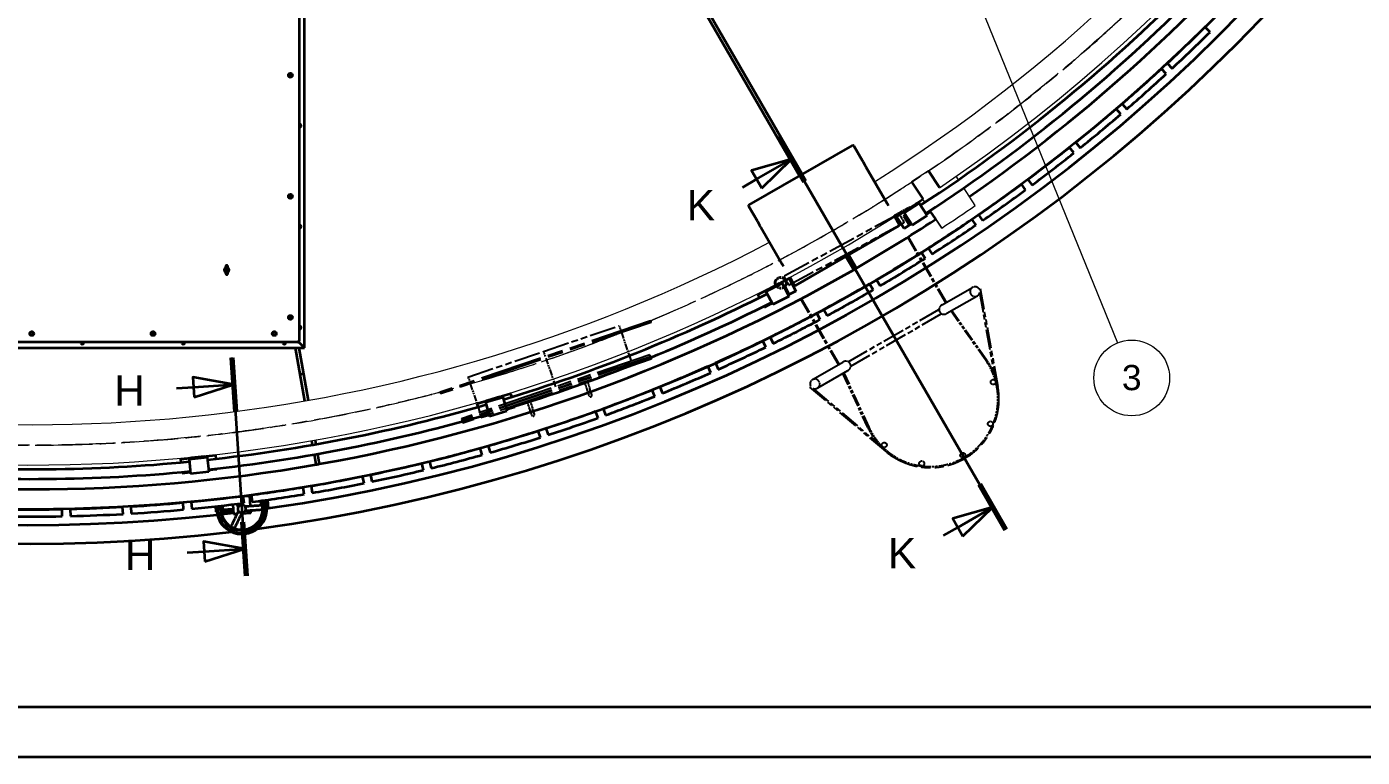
# Model space of a CAD drawing. Header units: millimetres. Extents: x 0 to 42050, y 0 to 29700.
# Drawn here: x 9742 to 16352, y 0 to 3620 of the extents above; entities that cross this region are included whole.
import ezdxf

# ---------------------------------------------------------------- set-up
doc = ezdxf.new("R2010")
doc.units = ezdxf.units.MM
doc.header["$LTSCALE"] = 50
doc.linetypes.add('CHAIN', pattern=[0.3543, 0.2362, -0.0295, 0.0591, -0.0295])
doc.linetypes.add('DOUBLE_DASH_CHAIN', pattern=[1.2403, 0.6614, -0.0827, 0.1654, -0.0827, 0.1654, -0.0827])
doc.layers.get('0').update_dxf_attribs({"lineweight": 18})
for name, color, linetype, lineweight in [('Border', 7, 'Continuous', 35), ('Reference', 7, 'DOUBLE_DASH_CHAIN', 25), ('Section Line', 7, 'CHAIN', 35), ('Symbol', 7, 'Continuous', 18), ('Visible', 7, 'Continuous', 35)]:
    doc.layers.add(name, color=color, linetype=linetype, lineweight=lineweight)
doc.layers.add('P_Cable Ducts (CD)', color=30, linetype='Continuous', lineweight=18, true_color=0xff7f00)
doc.layers.add('P_Condensate Centerline', color=40, linetype='CHAIN', lineweight=18, true_color=0xffbf00)
doc.styles.add('Note Text', font='arial.ttf')
doc.styles.add('Title', font='arial.ttf')

# ---------------------------------------------------------------- blocks, each defined once
blk = doc.blocks.new('Borders Bigadan Border')
at = {"layer": 'Border'}
for p, q in [((20, 5), (836, 5)), ((841, 0), (0, 0))]:
    blk.add_line(p, q, dxfattribs=at)
blk = doc.blocks.new('Balloon6')
at = {"layer": 'Symbol'}
for p, q in [((282.42, 91.29), (281.48, 93.61)), ((282.88, 91.48), (281.48, 93.61)), ((281.48, 93.61), (281.96, 91.1)), ((281.96, 91.1), (282.88, 91.48)), ((282.42, 91.29), (302.81, 41.06))]:
    blk.add_line(p, q, dxfattribs=at)
at = {"layer": 'Symbol', "flags": 128}
blk.add_lwpolyline([(282.88, 91.48), (281.48, 93.61), (281.96, 91.1), (282.88, 91.48)], dxfattribs=at)
at = {"layer": 'Symbol'}
blk.add_circle((304.22, 37.59), 3.75, dxfattribs=at)
blk.add_solid([(282.88, 91.48), (281.48, 93.61), (281.96, 91.1), (282.88, 91.48)], dxfattribs=at)
at = {"layer": 'Symbol', "insert": (304.22, 37.61), "char_height": 2.5, "attachment_point": 5, "style": 'Note Text'}
blk.add_mtext('3', dxfattribs=at)
blk = doc.blocks.new('2dTransSection8')
at = {"layer": 'Section Line', "linetype": 'CHAIN', "ltscale": 23.019497}
blk.add_line((215.15, 39.61), (216.56, 17.99), dxfattribs=at)
at = {"layer": 'Section Line', "linetype": 'Continuous', "lineweight": 70}
for p, q in [((215.15, 39.61), (215.5, 34.27)), ((216.21, 23.33), (216.56, 17.99))]:
    blk.add_line(p, q, dxfattribs=at)
at = {"layer": 'Section Line', "linetype": 'Continuous'}
for p, q in [((215.32, 36.94), (211.27, 37.67)), ((211.27, 37.67), (211.4, 35.68)), ((209.66, 36.57), (211.33, 36.68)), ((211.33, 36.68), (215.32, 36.94)), ((211.4, 35.68), (215.32, 36.94)), ((216.39, 20.66), (212.33, 21.4)), ((212.33, 21.4), (212.46, 19.4)), ((210.73, 20.29), (212.39, 20.4)), ((212.39, 20.4), (216.39, 20.66)), ((212.46, 19.4), (216.39, 20.66))]:
    blk.add_line(p, q, dxfattribs=at)
at = {"layer": 'Section Line', "linetype": 'Continuous', "flags": 128}
for points in [[(211.4, 35.68), (215.32, 36.94), (211.27, 37.67), (211.4, 35.68)], [(212.46, 19.4), (216.39, 20.66), (212.33, 21.4), (212.46, 19.4)]]:
    blk.add_lwpolyline(points, dxfattribs=at)
at = {"layer": 'Section Line'}
for points in [[(211.4, 35.68), (215.32, 36.94), (211.27, 37.67), (211.4, 35.68)], [(212.46, 19.4), (216.39, 20.66), (212.33, 21.4), (212.46, 19.4)]]:
    blk.add_solid(points, dxfattribs=at)
at = {"layer": 'Section Line', "char_height": 3, "attachment_point": 7, "style": 'Title'}
for insert in [(203.5, 34.84), (204.56, 18.56)]:
    blk.add_mtext('H', dxfattribs=dict(at, insert=insert))
blk = doc.blocks.new('2dTransSection10')
at = {"layer": 'Section Line', "linetype": 'CHAIN', "ltscale": 22.486557}
blk.add_line((291.76, 22.55), (269.26, 61.52), dxfattribs=at)
at = {"layer": 'Section Line', "linetype": 'Continuous', "lineweight": 70}
for p, q in [((271.85, 57.04), (269.26, 61.52)), ((291.76, 22.55), (289.18, 27.02))]:
    blk.add_line(p, q, dxfattribs=at)
at = {"layer": 'Section Line', "linetype": 'Continuous'}
for p, q in [((270.55, 59.28), (266.59, 58.15)), ((267.09, 57.28), (270.55, 59.28)), ((267.59, 56.41), (270.55, 59.28)), ((265.68, 56.47), (267.09, 57.28)), ((266.59, 58.15), (267.59, 56.41)), ((290.47, 24.78), (286.51, 23.65)), ((287.01, 22.78), (290.47, 24.78)), ((287.51, 21.92), (290.47, 24.78)), ((285.6, 21.97), (287.01, 22.78)), ((286.51, 23.65), (287.51, 21.92))]:
    blk.add_line(p, q, dxfattribs=at)
at = {"layer": 'Section Line', "linetype": 'Continuous', "flags": 128}
for points in [[(267.59, 56.41), (270.55, 59.28), (266.59, 58.15), (267.59, 56.41)], [(287.51, 21.92), (290.47, 24.78), (286.51, 23.65), (287.51, 21.92)]]:
    blk.add_lwpolyline(points, dxfattribs=at)
at = {"layer": 'Section Line'}
for points in [[(267.59, 56.41), (270.55, 59.28), (266.59, 58.15), (267.59, 56.41)], [(287.51, 21.92), (290.47, 24.78), (286.51, 23.65), (287.51, 21.92)]]:
    blk.add_solid(points, dxfattribs=at)
at = {"layer": 'Section Line', "char_height": 3, "attachment_point": 7, "style": 'Title'}
for insert in [(260.17, 53.22), (280.09, 18.72)]:
    blk.add_mtext('K', dxfattribs=dict(at, insert=insert))

msp = doc.modelspace()

# ---------------------------------------------------------------- linework, layer by layer
at = {"layer": 'P_Cable Ducts (CD)'}
for p, q in [((14204.75, 2906.08), (14121.28, 2851.83)), ((14187.75, 2749.56), (14121.28, 2851.83)), ((14353.52, 2861.45), (14342.16, 2878.94)), ((14436.47, 2733.82), (14379.86, 2820.94)), ((14270.67, 2621.98), (14214.07, 2709.06)), ((14241.03, 2665.93), (14270.67, 2621.98))]:
    msp.add_line(p, q, dxfattribs=at)
for radius, start, end in [(8030, 304.017858, 74.209996), (8030, 205.790004, 303.30742), (7830, 206.60031, 297.796899), (7830, 302.188455, 325.129076), (8203, 303.301509, 304.698491)]:
    msp.add_arc((9766.85, 9477.99), radius, start, end, dxfattribs=at)
at = {"layer": 'P_Condensate Centerline', "ltscale": 23.990969}
for start in [205.648158, 255.589818]:
    msp.add_arc((9766.85, 9477.99), 7930, start, 21.225769, dxfattribs=at)
at = {"layer": 'Reference', "ltscale": 0.478651}
msp.add_line((14036.47, 2685.81), (14102.72, 2721.84), dxfattribs=at)
at = {"layer": 'Reference', "ltscale": 0.317324}
msp.add_line((14061.18, 2693.56), (14105.11, 2717.45), dxfattribs=at)
at = {"layer": 'Reference', "ltscale": 0.099622}
for p, q in [((14102.72, 2721.84), (14111.5, 2726.62)), ((14113.89, 2722.23), (14105.11, 2717.45))]:
    msp.add_line(p, q, dxfattribs=at)
at = {"layer": 'Reference', "ltscale": 0.031642}
for p, q in [((14113.89, 2722.23), (14111.5, 2726.62)), ((14038.86, 2681.42), (14036.47, 2685.81)), ((12299.96, 2010.81), (12299.96, 2010.81))]:
    msp.add_line(p, q, dxfattribs=at)
at = {"layer": 'Reference', "ltscale": 4.101016}
for p, q in [((14059.43, 2692.6), (13491.93, 2383.96)), ((13515.81, 2340.04), (14083.31, 2648.68))]:
    msp.add_line(p, q, dxfattribs=at)
at = {"layer": 'Reference', "ltscale": 0.012597}
msp.add_line((14062.14, 2691.8), (14061.18, 2693.56), dxfattribs=at)
at = {"layer": 'Reference', "ltscale": 0.29193}
for p, q in [((14084.12, 2651.39), (14062.14, 2691.8)), ((13513.1, 2340.84), (13491.12, 2381.25))]:
    msp.add_line(p, q, dxfattribs=at)
at = {"layer": 'Reference', "ltscale": 0.025294}
for p, q in [((14102.12, 2577.08), (14105.59, 2579.08)), ((13572.11, 2271.08), (13575.58, 2273.08))]:
    msp.add_line(p, q, dxfattribs=at)
at = {"layer": 'Reference', "ltscale": 2.386927}
for p, q in [((14293.59, 2253.46), (14105.59, 2579.08)), ((14290.12, 2251.46), (14102.12, 2577.08)), ((13760.11, 1945.46), (13572.11, 2271.08)), ((13763.58, 1947.46), (13575.58, 2273.08))]:
    msp.add_line(p, q, dxfattribs=at)
at = {"layer": 'Reference', "ltscale": 7.885467}
for p, q in [((14272.63, 2241.36), (14419.71, 2326.27)), ((14296.63, 2199.79), (14443.71, 2284.7)), ((13633.99, 1872.64), (13781.07, 1957.56)), ((13657.99, 1831.07), (13805.07, 1915.99))]:
    msp.add_line(p, q, dxfattribs=at)
at = {"layer": 'Reference', "ltscale": 0.276905}
for p, q in [((14423, 2328.17), (14419.71, 2326.27)), ((14443.71, 2284.7), (14447, 2286.6)), ((14272.63, 2241.36), (14269.34, 2239.46)), ((14293.34, 2197.89), (14296.63, 2199.79)), ((13784.36, 1959.46), (13781.07, 1957.56)), ((13805.07, 1915.99), (13808.36, 1917.89)), ((13633.99, 1872.64), (13630.7, 1870.74)), ((13654.7, 1829.17), (13657.99, 1831.07))]:
    msp.add_line(p, q, dxfattribs=at)
at = {"layer": 'Reference', "ltscale": 0.033622}
for p, q in [((14455.78, 2319.39), (14460.38, 2322.04)), ((13617.32, 1835.3), (13621.92, 1837.96))]:
    msp.add_line(p, q, dxfattribs=at)
at = {"layer": 'Reference', "ltscale": 3.134645}
for p, q in [((14460.38, 2322.04), (14548.4, 1836.17)), ((13994.08, 1516.14), (13617.32, 1835.3))]:
    msp.add_line(p, q, dxfattribs=at)
at = {"layer": 'Reference', "ltscale": 3.020381}
for p, q in [((14543.48, 1835.28), (14458.67, 2303.44)), ((13634.28, 1827.48), (13997.32, 1519.95))]:
    msp.add_line(p, q, dxfattribs=at)
at = {"layer": 'Reference', "ltscale": 3.294914}
for p, q in [((13807.86, 1959.74), (14257.34, 2219.25)), ((13820.36, 1938.09), (14269.84, 2197.6))]:
    msp.add_line(p, q, dxfattribs=at)
at = {"layer": 'Reference', "ltscale": 1.88108}
for p, q in [((14487.28, 1969.16), (14316.05, 2211)), ((13785.65, 1904.78), (13909.47, 1635.57))]:
    msp.add_line(p, q, dxfattribs=at)
at = {"layer": 'Reference', "ltscale": 1.878136}
for p, q in [((14320.4, 2213.51), (14491.36, 1972.05)), ((13904.93, 1633.48), (13781.3, 1902.26))]:
    msp.add_line(p, q, dxfattribs=at)
at = {"layer": 'Reference', "ltscale": 9.287409}
for p, q in [((12829.41, 2161.9), (11787.72, 1808.53)), ((12831.98, 2154.33), (11790.29, 1800.96))]:
    msp.add_line(p, q, dxfattribs=at)
at = {"layer": 'Reference', "ltscale": 3.938467}
msp.add_line((12299.96, 2010.81), (12673.96, 2137.68), dxfattribs=at)
at = {"layer": 'Reference', "ltscale": 0.171309}
for p, q in [((12673.96, 2137.68), (12682.63, 2112.11)), ((12299.89, 2010.79), (12308.57, 1985.22)), ((12299.96, 2010.81), (12308.63, 1985.24)), ((12299.96, 2010.81), (12308.63, 1985.24)), ((11925.83, 1883.9), (11934.5, 1858.33))]:
    msp.add_line(p, q, dxfattribs=at)
at = {"layer": 'Reference', "ltscale": 0.050688}
for p, q in [((12829.41, 2161.9), (12831.98, 2154.33)), ((11787.72, 1808.53), (11790.29, 1800.96))]:
    msp.add_line(p, q, dxfattribs=at)
at = {"layer": 'Reference', "ltscale": 0.952172}
for p, q in [((12685.2, 2104.53), (12733.39, 1962.48)), ((12311.14, 1977.64), (12359.32, 1835.59)), ((12311.2, 1977.66), (12359.39, 1835.61)), ((12311.2, 1977.66), (12359.39, 1835.61)), ((11937.07, 1850.75), (11985.26, 1708.7))]:
    msp.add_line(p, q, dxfattribs=at)
at = {"layer": 'Reference', "ltscale": 8.316452}
for p, q in [((12825.72, 1993.8), (11892.93, 1677.38)), ((12828.93, 1984.33), (11896.14, 1667.91)), ((12829.89, 1981.49), (11897.1, 1665.07)), ((12833.11, 1972.02), (11900.31, 1655.6))]:
    msp.add_line(p, q, dxfattribs=at)
at = {"layer": 'Reference', "ltscale": 3.938905}
msp.add_line((11925.83, 1883.9), (12299.89, 2010.79), dxfattribs=at)
at = {"layer": 'Reference', "ltscale": 0.000332127}
msp.add_line((12299.96, 2010.81), (12299.89, 2010.79), dxfattribs=at)
at = {"layer": 'Reference', "ltscale": 0.063385}
for p, q in [((12825.72, 1993.8), (12828.93, 1984.33)), ((12829.89, 1981.49), (12833.11, 1972.02)), ((11892.93, 1677.38), (11896.14, 1667.91)), ((11897.1, 1665.07), (11900.31, 1655.6))]:
    msp.add_line(p, q, dxfattribs=at)
at = {"layer": 'Reference', "ltscale": 0.018945}
for p, q in [((12783.95, 1969.08), (12784.91, 1966.23)), ((11941.12, 1683.17), (11942.08, 1680.33))]:
    msp.add_line(p, q, dxfattribs=at)
at = {"layer": 'Reference', "ltscale": 0.253839}
for p, q in [((12501.66, 1859.59), (12514.51, 1821.71)), ((12515.86, 1864.41), (12528.71, 1826.53)), ((12217.56, 1763.22), (12230.41, 1725.34)), ((12231.76, 1768.03), (12244.61, 1730.15))]:
    msp.add_line(p, q, dxfattribs=at)
at = {"layer": 'Reference', "ltscale": 0.323995}
for p, q in [((12514.51, 1821.71), (12524.95, 1790.93)), ((12539.15, 1795.75), (12528.71, 1826.53)), ((12230.41, 1725.34), (12240.85, 1694.56)), ((12255.05, 1699.38), (12244.61, 1730.15))]:
    msp.add_line(p, q, dxfattribs=at)
at = {"layer": 'Reference', "ltscale": 1.176615}
msp.add_circle((13474.05, 2350.9), 29.5, dxfattribs=at)
at = {"layer": 'Reference', "ltscale": 0.977172}
msp.add_circle((13474.05, 2350.9), 24.5, dxfattribs=at)
at = {"layer": 'Reference', "ltscale": 0.498508}
for centre in [(14525.36, 1859.03), (14511.8, 1652.15), (13985.81, 1547.52), (14171.76, 1455.82), (14375.1, 1496.27)]:
    msp.add_circle(centre, 12.5, dxfattribs=at)
at = {"layer": 'Reference', "ltscale": 0.024152}
for centre, start, end in [((14060.38, 2690.85), 28.540089, 118.540089), ((14082.36, 2650.44), 298.540089, 28.540089), ((13492.88, 2382.21), 118.540089, 208.540089), ((13514.86, 2341.8), 208.540089, 298.540089)]:
    msp.add_arc(centre, 2, start, end, dxfattribs=at)
at = {"layer": 'Reference', "ltscale": 0.852287}
for centre, start, end in [((14435, 2307.39), 30, 350.53737), ((13642.7, 1849.96), 249.46263, 210)]:
    msp.add_arc(centre, 24, start, end, dxfattribs=at)
at = {"layer": 'Reference', "ltscale": 0.478564}
for centre, start, end in [((14281.34, 2218.67), 120, 300), ((13796.36, 1938.67), 300, 120)]:
    msp.add_arc(centre, 24, start, end, dxfattribs=at)
at = {"layer": 'Reference', "ltscale": 0.900641}
for start, end in [(11.035622, 35.3), (204.7, 228.964378)]:
    msp.add_arc((14213.85, 1775.56), 335.03, start, end, dxfattribs=at)
at = {"layer": 'Reference', "ltscale": 0.571217}
for start, end in [(20.136032, 35.3), (204.7, 219.863968)]:
    msp.add_arc((14213.85, 1775.56), 340.03, start, end, dxfattribs=at)
at = {"layer": 'Reference', "ltscale": 0.149482}
for centre in [(12532.05, 1793.34), (12247.95, 1696.97)]:
    msp.add_arc(centre, 7.5, 198.73807, 18.73807, dxfattribs=at)
at = {"layer": 'Reference', "ltscale": 5.352142}
msp.add_arc((14213.85, 1775.56), 340.03, 228.970038, 11.029962, dxfattribs=at)
at = {"layer": 'Reference', "ltscale": 5.294311}
msp.add_arc((14213.85, 1775.56), 340, 229.731315, 10.268685, dxfattribs=at)
at = {"layer": 'Reference', "ltscale": 1.216228}
for start, end in [(337.5, 10.268685), (229.731315, 262.5)]:
    msp.add_arc((14213.85, 1775.56), 335, start, end, dxfattribs=at)
at = {"layer": 'Reference', "ltscale": 1.391848}
for start, end in [(300, 337.5), (262.5, 300)]:
    msp.add_arc((14213.85, 1775.56), 335, start, end, dxfattribs=at)
at = {"layer": 'Visible'}
for p, q in [((13566.75, 2880.38), (9975.84, 9100.01)), ((9989.7, 9108.01), (13580.6, 2888.38)), ((11089.86, 4696.34), (11089.86, 2062.34)), ((11116.87, 2029.34), (11116.87, 4729.34)), ((15598.9, 3593.4), (15574.2, 3618.2)), ((15386.94, 3438.37), (15410.72, 3412.69)), ((15381.38, 3385.51), (15357.59, 3411.19)), ((15156.45, 3185.66), (15133.62, 3212.19)), ((15163.93, 3238.28), (15186.76, 3211.75)), ((14933.8, 3046.42), (14955.66, 3019.08)), ((13317.33, 2736.38), (13828.29, 3031.38)), ((13835.12, 3029.55), (13877.72, 2955.77)), ((14924.41, 2994.11), (14902.56, 3021.45)), ((13877.72, 2955.77), (13881, 2950.07)), ((13881, 2950.07), (13888.5, 2937.09)), ((13895.08, 2925.7), (13888.5, 2937.09)), ((13895.08, 2925.7), (14000.18, 2743.66)), ((14121.27, 2851.82), (14121.28, 2851.83)), ((14121.27, 2851.82), (14176.37, 2767.03)), ((14259.24, 2822.22), (14204.75, 2906.08)), ((14696.86, 2863.05), (14717.71, 2834.93)), ((14685.58, 2811.11), (14664.73, 2839.22)), ((13315.5, 2729.55), (13358.1, 2655.77)), ((14006.71, 2732.34), (14000.18, 2743.66)), ((14084, 2697.01), (14159.65, 2745.77)), ((14091.13, 2711.79), (14091.43, 2711.32)), ((14091.43, 2711.32), (14093.06, 2708.8)), ((14145.17, 2742.39), (14093.06, 2708.8)), ((14094.68, 2706.28), (14146.8, 2739.87)), ((14143.24, 2745.38), (14143.55, 2744.91)), ((14145.17, 2742.39), (14143.55, 2744.91)), ((14145.17, 2742.39), (14152.74, 2747.26)), ((14146.8, 2739.87), (14151.84, 2743.12)), ((14152.92, 2741.44), (14151.84, 2743.12)), ((14177.73, 2763.37), (14152.74, 2747.26)), ((14155.44, 2743.06), (14152.74, 2747.26)), ((14159.65, 2745.77), (14199.2, 2684.41)), ((14177.7, 2763.36), (14175.63, 2766.54)), ((13358.1, 2655.77), (13361.39, 2650.07)), ((13361.39, 2650.07), (13368.88, 2637.09)), ((14038.01, 2678.13), (14060.14, 2639.81)), ((14045.99, 2678.46), (14085.49, 2703.92)), ((14045.99, 2678.46), (14083.91, 2619.62)), ((14082.32, 2681.46), (14108.21, 2640.68)), ((14084, 2697.01), (14123.55, 2635.65)), ((14093.06, 2708.8), (14085.49, 2703.92)), ((14088.2, 2699.72), (14085.49, 2703.92)), ((14094.68, 2706.28), (14089.64, 2703.03)), ((14090.72, 2701.34), (14089.64, 2703.03)), ((14199.2, 2684.41), (14123.55, 2635.65)), ((14194.86, 2691.13), (14195.7, 2691.68)), ((14215.88, 2704.68), (14195.7, 2691.68)), ((14241.03, 2665.93), (14215.85, 2704.66)), ((14440.25, 2636.9), (14420.44, 2665.75)), ((14453.41, 2688.4), (14473.22, 2659.54)), ((13375.46, 2625.7), (13368.88, 2637.09)), ((13375.46, 2625.7), (13480.56, 2443.66)), ((13547.35, 2337.98), (14058.31, 2632.98)), ((14083.91, 2619.62), (14118.37, 2641.83)), ((14118.37, 2641.83), (14119.21, 2642.38)), ((14203.78, 2522.7), (14222.54, 2493.15)), ((13834.92, 2415.89), (13796.77, 2481.98)), ((13801.03, 2474.6), (13814.82, 2482.71)), ((13810.62, 2489.98), (13848.78, 2423.89)), ((14188.76, 2471.72), (14170.01, 2501.27)), ((10725.86, 2426.84), (10726.12, 2426.84)), ((10725.86, 2425.31), (10725.86, 2426.84)), ((10725.86, 2401.84), (10725.86, 2403.38)), ((10725.86, 2401.84), (10726.12, 2401.84)), ((10731.42, 2436.84), (10732.3, 2436.84)), ((10731.42, 2391.84), (10732.3, 2391.84)), ((10737.86, 2426.84), (10737.6, 2426.84)), ((10737.6, 2401.84), (10737.86, 2401.84)), ((10737.86, 2426.84), (10737.86, 2425.31)), ((10737.86, 2403.38), (10737.86, 2401.84)), ((13487.1, 2432.34), (13480.56, 2443.66)), ((13361.09, 2292.86), (13402.89, 2314.34)), ((13400.73, 2307.61), (13480.78, 2348.74)), ((13410.9, 2318.45), (13402.89, 2314.34)), ((13405.18, 2309.89), (13402.89, 2314.34)), ((13412.27, 2315.79), (13406.93, 2313.04)), ((13409.27, 2321.62), (13409.53, 2321.12)), ((13409.53, 2321.12), (13410.9, 2318.45)), ((13466.04, 2346.79), (13410.9, 2318.45)), ((13412.27, 2315.79), (13467.41, 2344.12)), ((13464.42, 2349.96), (13464.67, 2349.46)), ((13466.04, 2346.79), (13464.67, 2349.46)), ((13466.04, 2346.79), (13474.05, 2350.9)), ((13467.41, 2344.12), (13472.75, 2346.86)), ((13473.66, 2345.09), (13472.75, 2346.86)), ((13515.85, 2372.38), (13474.05, 2350.9)), ((13476.33, 2346.46), (13474.05, 2350.9)), ((13480.78, 2348.74), (13514.14, 2283.81)), ((13490.67, 2340.11), (13513.01, 2297.29)), ((13515.85, 2372.38), (13547.84, 2310.12)), ((13518.36, 2378.2), (13540.52, 2339.81)), ((13931.44, 2315.77), (13913.77, 2345.99)), ((13948.3, 2366.18), (13965.97, 2335.96)), ((13361.09, 2292.86), (13368.8, 2277.85)), ((13393.08, 2230.6), (13429.55, 2249.34)), ((13400.73, 2307.61), (13434.09, 2242.68)), ((13407.85, 2311.26), (13406.93, 2313.04)), ((13429.55, 2249.34), (13430.44, 2249.79)), ((13514.14, 2283.81), (13434.09, 2242.68)), ((13510.49, 2290.93), (13511.38, 2291.38)), ((13547.84, 2310.12), (13511.38, 2291.38)), ((13390.88, 2234.88), (13393.08, 2230.6)), ((13668.63, 2169.28), (13652.07, 2200.11)), ((13687.31, 2219.03), (13703.87, 2188.2)), ((11083.86, 2056.34), (8449.86, 2056.34)), ((11116.86, 2029.33), (11083.86, 2062.34)), ((11083.86, 2062.34), (11116.87, 2029.34)), ((11083.86, 2062.34), (11089.86, 2062.34)), ((11083.86, 2056.34), (11083.86, 2062.34)), ((11083.86, 2059.34), (11084.74, 2059.34)), ((11083.86, 2056.34), (11084.74, 2056.34)), ((11084.74, 2059.34), (11084.74, 2056.34)), ((11086.86, 2062.34), (11086.86, 2061.46)), ((11086.86, 2061.46), (11089.86, 2061.46)), ((11089.86, 2061.46), (11089.86, 2062.34)), ((13400.67, 2032.42), (13385.24, 2063.83)), ((13421.14, 2081.47), (13436.57, 2050.05)), ((8416.86, 2029.33), (11116.86, 2029.33)), ((11118.64, 1765.56), (11072.13, 2029.33)), ((11088.37, 2029.33), (11134.39, 1768.34)), ((13127.91, 1905.38), (13113.64, 1937.34)), ((13150.16, 1953.65), (13164.44, 1921.7)), ((12083.26, 1785.64), (12023.83, 1767.99)), ((12082.25, 1789.05), (12082.41, 1788.52)), ((12083.26, 1785.64), (12082.41, 1788.52)), ((12083.26, 1785.64), (12091.89, 1788.2)), ((12136.95, 1801.58), (12091.89, 1788.2)), ((12093.32, 1783.41), (12091.89, 1788.2)), ((12136.95, 1801.58), (12141.75, 1785.4)), ((12850.73, 1788.33), (12837.62, 1820.78)), ((12874.71, 1835.76), (12887.82, 1803.31)), ((11970.15, 1752.05), (12015.2, 1765.43)), ((11970.15, 1752.05), (11974.95, 1735.87)), ((12011.83, 1759.21), (12098.11, 1784.83)), ((12011.83, 1759.21), (12032.61, 1689.23)), ((12023.83, 1767.99), (12015.2, 1765.43)), ((12016.62, 1760.64), (12015.2, 1765.43)), ((12024.68, 1765.12), (12018.93, 1763.41)), ((12019.5, 1761.49), (12018.93, 1763.41)), ((12022.82, 1771.4), (12022.98, 1770.87)), ((12022.98, 1770.87), (12023.83, 1767.99)), ((12024.68, 1765.12), (12084.12, 1782.76)), ((12084.12, 1782.76), (12089.87, 1784.47)), ((12090.44, 1782.55), (12089.87, 1784.47)), ((12098.11, 1784.83), (12118.89, 1714.85)), ((12116.61, 1722.52), (12117.57, 1722.81)), ((12156.87, 1734.48), (12117.57, 1722.81)), ((12155.5, 1739.09), (12156.87, 1734.48)), ((12595.16, 1727.95), (12607.08, 1695.04)), ((11988.7, 1689.57), (11990.07, 1684.95)), ((11990.07, 1684.95), (12029.38, 1696.62)), ((12029.38, 1696.62), (12030.33, 1696.9)), ((12118.89, 1714.85), (12032.61, 1689.23)), ((12569.48, 1681.42), (12557.56, 1714.33)), ((12284.53, 1584.8), (12273.81, 1618.12)), ((12311.89, 1630.36), (12322.6, 1597.05)), ((11156.99, 1548.07), (11153.37, 1568.6)), ((11169.12, 1571.38), (11172.74, 1550.85)), ((11996.26, 1498.58), (11986.76, 1532.27)), ((12025.25, 1543.13), (12034.75, 1509.44)), ((10503.18, 1477.84), (10549.93, 1482.65)), ((10503.18, 1477.84), (10504.91, 1461.05)), ((10545.47, 1477.16), (10634.99, 1486.38)), ((10545.47, 1477.16), (10552.95, 1404.55)), ((10558.88, 1483.57), (10549.93, 1482.65)), ((10550.44, 1477.68), (10549.93, 1482.65)), ((10559.19, 1480.59), (10553.22, 1479.97)), ((10553.43, 1477.98), (10553.22, 1479.97)), ((10558.52, 1487.11), (10558.57, 1486.56)), ((10558.57, 1486.56), (10558.88, 1483.57)), ((10620.56, 1489.92), (10558.88, 1483.57)), ((10559.19, 1480.59), (10620.86, 1486.94)), ((10620.19, 1493.46), (10620.25, 1492.91)), ((10620.56, 1489.92), (10620.25, 1492.91)), ((10620.56, 1489.92), (10629.51, 1490.85)), ((10620.86, 1486.94), (10626.83, 1487.55)), ((10627.04, 1485.56), (10626.83, 1487.55)), ((10676.26, 1495.66), (10629.51, 1490.85)), ((10630.02, 1485.87), (10629.51, 1490.85)), ((10634.99, 1486.38), (10642.47, 1413.77)), ((10676.26, 1495.66), (10677.99, 1478.87)), ((11174.2, 1450.43), (11165.37, 1500.5)), ((11181.13, 1503.28), (11189.96, 1453.2)), ((11705.04, 1422.89), (11696.77, 1456.9)), ((11735.64, 1466.35), (11743.91, 1432.35)), ((10509.85, 1413), (10510.35, 1408.2)), ((10510.35, 1408.2), (10551.13, 1412.4)), ((10551.13, 1412.4), (10552.13, 1412.51)), ((10642.47, 1413.77), (10552.95, 1404.55)), ((10641.65, 1421.73), (10642.65, 1421.83)), ((10683.43, 1426.03), (10642.65, 1421.83)), ((10682.94, 1430.82), (10683.43, 1426.03)), ((11411.28, 1357.83), (11404.25, 1392.12)), ((11443.43, 1400.15), (11450.46, 1365.86)), ((11115.34, 1303.47), (11109.56, 1337.99)), ((11149.01, 1344.6), (11154.79, 1310.08)), ((10518.53, 1227.16), (10515.27, 1262.01)), ((10555.09, 1265.74), (10558.35, 1230.89)), ((10817.63, 1259.9), (10813.1, 1294.61)), ((10813.23, 1293.64), (10845.23, 1295.72)), ((10848.62, 1243.84), (10845.23, 1295.72)), ((10854.01, 1290.29), (10845.62, 1289.74)), ((10854.78, 1284.32), (10846.01, 1283.75)), ((10855.17, 1281.34), (10846.21, 1280.76)), ((10855.17, 1281.34), (10846.21, 1280.76)), ((10855.43, 1279.35), (10846.34, 1278.76)), ((10846.86, 1270.78), (10856.47, 1271.41)), ((10852.77, 1299.77), (10857.29, 1265.07)), ((10898.97, 1270.71), (10900.51, 1247.22)), ((10933.6, 1275.56), (10936.41, 1232.53)), ((9917.75, 1194.37), (9917.03, 1229.36)), ((9957.02, 1230.19), (9957.74, 1195.19)), ((10218.44, 1205.31), (10216.44, 1240.25)), ((10256.38, 1242.53), (10258.37, 1207.59)), ((10675.44, 1242.97), (10677.23, 1215.61)), ((10677.23, 1215.61), (10682.28, 1215.94)), ((10720.9, 1218.46), (10704.09, 1217.36)), ((10704.38, 1215.38), (10764.04, 1219.27)), ((10710.13, 1246.87), (10711.5, 1225.86)), ((10763.39, 1229.25), (10711.5, 1225.86)), ((10720.38, 1226.44), (10720.9, 1218.46)), ((10741.51, 1227.82), (10742.03, 1219.84)), ((10742.03, 1219.84), (10763.91, 1221.27)), ((10761.84, 1252.96), (10765.02, 1204.3)), ((10782.57, 1205.45), (10765.02, 1204.3)), ((10850.83, 1209.91), (10805.62, 1206.96)), ((10850.83, 1209.91), (10849.92, 1223.88)), ((10931.35, 1232.2), (10936.41, 1232.53))]:
    msp.add_line(p, q, dxfattribs=at)
for centre, radius in [((9766.85, 9477.99), 8250), ((11046.86, 3379.34), 10), ((11046.86, 2779.34), 10), ((11046.86, 2179.34), 10), ((9766.86, 2099.34), 10), ((10366.86, 2099.34), 10), ((10966.86, 2099.34), 10)]:
    msp.add_circle(centre, radius, dxfattribs=at)
for centre, radius, start, end in [((9766.85, 9477.99), 8420, 352.893014, 276.750813), ((9766.85, 9477.99), 8326.9, 5.718532, 276.329235), ((9766.85, 9477.99), 8326.9, 278.073684, 351.616422), ((9766.85, 9477.99), 8420, 277.617442, 350.361054), ((9766.85, 9477.99), 8150, 304.709403, 319.943759), ((9766.85, 9477.99), 8050.85, 303.124078, 315.802614), ((9766.85, 9477.99), 8099.15, 303.122168, 315.804524), ((9766.85, 9477.99), 8250, 312.939316, 314.742442), ((9766.85, 9477.99), 8285, 312.938729, 314.743029), ((11046.86, 3379.34), 8, 165.542319, 225.542319), ((11046.86, 3379.34), 8, 105.542319, 165.542319), ((11046.86, 3379.34), 8, 225.542319, 285.542319), ((11046.86, 3379.34), 8, 45.542319, 105.542319), ((11046.86, 3379.34), 8, 285.542319, 345.542319), ((11046.86, 3379.34), 8, 345.542319, 45.542319), ((9766.85, 9477.99), 8250, 310.858391, 312.661518), ((9766.85, 9477.99), 8285, 310.857804, 312.662104), ((9766.85, 9477.99), 8250, 308.777466, 310.580593), ((9766.85, 9477.99), 8285, 308.776879, 310.581179), ((11091.87, 3129.34), 8, 255.455653, 104.544347), ((13830.79, 3027.05), 5, 30, 120), ((9766.85, 9477.99), 8250, 306.696541, 308.499668), ((9766.85, 9477.99), 8285, 306.695954, 308.500255), ((11046.86, 2779.34), 8, 165.542319, 225.542319), ((11046.86, 2779.34), 8, 105.542319, 165.542319), ((11046.86, 2779.34), 8, 45.542319, 105.542319), ((11046.86, 2779.34), 8, 285.542319, 345.542319), ((11046.86, 2779.34), 8, 345.542319, 45.542319), ((9766.85, 9477.99), 8250, 304.615616, 306.418743), ((9766.85, 9477.99), 8285, 304.615029, 306.41933), ((11046.86, 2779.34), 8, 225.542319, 285.542319), ((13319.83, 2732.05), 5, 120, 210), ((9766.85, 9477.99), 8150, 300.056241, 303.296967), ((9766.85, 9477.99), 8050.85, 302.41357, 302.483568), ((9766.85, 9477.99), 8099.15, 302.41357, 302.485478), ((9766.85, 9477.99), 8250, 302.534691, 304.337818), ((11091.87, 2629.34), 8, 255.455653, 104.544347), ((14055.81, 2637.31), 5, 300, 30), ((9766.85, 9477.99), 8285, 302.534105, 304.338405), ((9766.85, 9477.99), 8250, 300.453766, 302.256893), ((9766.85, 9477.99), 8285, 300.45318, 302.25748), ((10731.86, 2414.34), 12.5, 117.647135, 242.352865), ((10731.86, 2414.34), 12.5, 297.647135, 62.352865), ((9766.85, 9477.99), 8150, 280.056241, 299.943759), ((9766.85, 9477.99), 8150, 299.943759, 300.056241), ((9766.85, 9477.99), 8050.85, 297.516432, 297.550952), ((13544.85, 2342.31), 5, 210, 300), ((9766.85, 9477.99), 8250, 298.372842, 300.175968), ((9766.85, 9477.99), 8285, 298.372255, 300.176555), ((9766.85, 9477.99), 8050.85, 286.857891, 296.875922), ((9766.85, 9477.99), 8099.15, 286.855981, 296.877832), ((9766.85, 9477.99), 8099.15, 297.514522, 297.550952), ((11046.86, 2179.34), 8, 105.542319, 165.542319), ((11046.86, 2179.34), 8, 45.542319, 105.542319), ((11046.86, 2179.34), 8, 345.542319, 45.542319), ((9766.85, 9477.99), 8250, 296.291917, 298.095044), ((11046.86, 2179.34), 8, 165.542319, 225.542319), ((11046.86, 2179.34), 8, 225.542319, 285.542319), ((11046.86, 2179.34), 8, 285.542319, 345.542319), ((11091.87, 2129.34), 8, 255.455653, 104.544347), ((9766.85, 9477.99), 8285, 296.29133, 298.09563), ((9766.86, 2099.34), 8, 158.119712, 218.119712), ((9766.86, 2099.34), 8, 98.119712, 158.119712), ((9766.86, 2099.34), 8, 218.119712, 278.119712), ((9766.86, 2099.34), 8, 38.119712, 98.119712), ((9766.86, 2099.34), 8, 278.119712, 338.119712), ((9766.86, 2099.34), 8, 338.119712, 38.119712), ((10016.86, 2054.33), 8, 165.455653, 14.544347), ((10366.86, 2099.34), 8, 158.119712, 218.119712), ((10366.86, 2099.34), 8, 98.119712, 158.119712), ((10366.86, 2099.34), 8, 218.119712, 278.119712), ((10366.86, 2099.34), 8, 38.119712, 98.119712), ((10366.86, 2099.34), 8, 278.119712, 338.119712), ((10366.86, 2099.34), 8, 338.119712, 38.119712), ((10516.86, 2054.33), 8, 165.455653, 14.544347), ((10966.86, 2099.34), 8, 158.119712, 218.119712), ((10966.86, 2099.34), 8, 98.119712, 158.119712), ((10966.86, 2099.34), 8, 218.119712, 278.119712), ((10966.86, 2099.34), 8, 38.119712, 98.119712), ((10966.86, 2099.34), 8, 278.119712, 338.119712), ((10966.86, 2099.34), 8, 338.119712, 38.119712), ((11016.86, 2054.33), 8, 165.455653, 14.544347), ((9766.85, 9477.99), 8250, 294.210992, 296.014119), ((9766.85, 9477.99), 8285, 294.210405, 296.014706), ((9766.85, 9477.99), 8250, 292.130067, 293.933194), ((9766.85, 9477.99), 7695, 279.940433, 280.059567), ((9766.85, 9477.99), 8285, 292.12948, 293.933781), ((9766.85, 9477.99), 8250, 290.049142, 291.852269), ((9766.85, 9477.99), 8285, 290.048555, 291.852856), ((9766.85, 9477.99), 8050.85, 276.19935, 286.217382), ((9766.85, 9477.99), 8099.15, 276.19744, 286.219291), ((9766.85, 9477.99), 8250, 287.968217, 289.771344), ((9766.85, 9477.99), 8285, 287.967631, 289.771931), ((9766.85, 9477.99), 8250, 285.887292, 287.690419), ((9766.85, 9477.99), 8250, 283.806368, 285.609494), ((9766.85, 9477.99), 8285, 285.886706, 287.691006), ((9766.85, 9477.99), 8050.85, 265.540809, 275.558841), ((9766.85, 9477.99), 8250, 281.725443, 283.52857), ((9766.85, 9477.99), 8285, 283.805781, 285.610081), ((9766.85, 9477.99), 8150, 260.056241, 279.943759), ((9766.85, 9477.99), 8099.15, 265.5389, 275.560751), ((9766.85, 9477.99), 8250, 279.644518, 281.447645), ((9766.85, 9477.99), 8150, 279.943759, 280.056241), ((9766.85, 9477.99), 8285, 281.724856, 283.529156), ((9766.85, 9477.99), 8250, 277.563593, 279.36672), ((9766.85, 9477.99), 8285, 279.643931, 281.448232), ((9766.85, 9477.99), 8250, 273.401743, 275.20487), ((9766.85, 9477.99), 8250, 275.482668, 277.285795), ((9766.85, 9477.99), 8285, 275.482081, 277.286382), ((10806.36, 1231.06), 125, 174.197668, 20.170588), ((10806.36, 1231.06), 120.32, 173.717477, 20.650778), ((10806.36, 1231.06), 107.68, 172.195604, 22.172652), ((9766.85, 9477.99), 8285, 277.563006, 279.367307), ((10806.36, 1231.06), 103.18, 9.297384, 22.809469), ((9766.85, 9477.99), 8285, 269.239307, 271.043607), ((9766.85, 9477.99), 8250, 269.239894, 271.04302), ((9766.85, 9477.99), 8250, 271.320818, 273.123945), ((9766.85, 9477.99), 8285, 271.320232, 273.124532), ((9766.85, 9477.99), 8285, 273.401157, 275.205457), ((10806.36, 1231.06), 103.18, 171.558786, 238.17373), ((9766.85, 9477.99), 8326.9, 276.480799, 276.881666), ((10806.36, 1231.06), 103.18, 249.297384, 358.17373), ((10806.36, 1231.06), 20, 153.735557, 213.735557), ((10806.36, 1231.06), 20, 93.735557, 153.735557), ((10806.36, 1231.06), 20, 213.735557, 273.735557), ((10806.36, 1231.06), 20, 33.735557, 93.735557), ((10806.36, 1231.06), 20, 273.735557, 333.735557), ((10806.36, 1231.06), 20, 333.735557, 33.735557), ((9766.85, 9477.99), 8326.9, 277.474488, 277.683057), ((10806.36, 1231.06), 103.18, 358.17373, 9.297384), ((10806.36, 1231.06), 103.18, 238.17373, 249.297384)]:
    msp.add_arc(centre, radius, start, end, dxfattribs=at)
for points, weights in [([(11039.11, 3381.34), (11038.58, 3379.26), (11037.96, 3376.87)], [1, 1.03814443452, 1.0003653387]), ([(11037.96, 3376.87), (11039.73, 3375.13), (11041.26, 3373.63)], [1.0003653387, 1.03814443452, 1]), ([(11040.27, 3385.81), (11039.65, 3383.41), (11039.11, 3381.34)], [1.0003653387, 1.03814443452, 1]), ([(11044.72, 3387.05), (11042.65, 3386.47), (11040.27, 3385.81)], [1, 1.03814443452, 1.0003653387]), ([(11041.26, 3373.63), (11042.79, 3372.13), (11044.55, 3370.4)], [1, 1.03814443452, 1.0003653387]), ([(11044.55, 3370.4), (11046.94, 3371.06), (11049, 3371.63)], [1.0003653387, 1.03814443452, 1]), ([(11049.17, 3388.29), (11046.78, 3387.62), (11044.72, 3387.05)], [1.0003653387, 1.03814443452, 1]), ([(11049, 3371.63), (11051.07, 3372.21), (11053.45, 3372.87)], [1, 1.03814443452, 1.0003653387]), ([(11052.46, 3385.05), (11050.93, 3386.55), (11049.17, 3388.29)], [1, 1.03814443452, 1.0003653387]), ([(11055.76, 3381.82), (11053.99, 3383.55), (11052.46, 3385.05)], [1.0003653387, 1.03814443452, 1]), ([(11053.45, 3372.87), (11054.07, 3375.27), (11054.61, 3377.34)], [1.0003653387, 1.03814443452, 1]), ([(11054.61, 3377.34), (11055.14, 3379.42), (11055.76, 3381.82)], [1, 1.03814443452, 1.0003653387]), ([(11039.11, 2781.34), (11038.58, 2779.26), (11037.96, 2776.87)], [1, 1.03814443452, 1.0003653387]), ([(11037.96, 2776.87), (11039.73, 2775.13), (11041.26, 2773.63)], [1.0003653387, 1.03814443452, 1]), ([(11040.27, 2785.81), (11039.65, 2783.41), (11039.11, 2781.34)], [1.0003653387, 1.03814443452, 1]), ([(11044.72, 2787.05), (11042.65, 2786.47), (11040.27, 2785.81)], [1, 1.03814443452, 1.0003653387]), ([(11049.17, 2788.29), (11046.78, 2787.62), (11044.72, 2787.05)], [1.0003653387, 1.03814443452, 1]), ([(11052.46, 2785.05), (11050.93, 2786.55), (11049.17, 2788.29)], [1, 1.03814443452, 1.0003653387]), ([(11055.76, 2781.82), (11053.99, 2783.55), (11052.46, 2785.05)], [1.0003653387, 1.03814443452, 1]), ([(11053.45, 2772.87), (11054.07, 2775.27), (11054.61, 2777.34)], [1.0003653387, 1.03814443452, 1]), ([(11054.61, 2777.34), (11055.14, 2779.42), (11055.76, 2781.82)], [1, 1.03814443452, 1.0003653387]), ([(11041.26, 2773.63), (11042.79, 2772.13), (11044.55, 2770.4)], [1, 1.03814443452, 1.0003653387]), ([(11044.55, 2770.4), (11046.94, 2771.06), (11049, 2771.63)], [1.0003653387, 1.03814443452, 1]), ([(11049, 2771.63), (11051.07, 2772.21), (11053.45, 2772.87)], [1, 1.03814443452, 1.0003653387]), ([(10726.06, 2425.41), (10726.06, 2424.78), (10726.06, 2424.19)], [1, 1.03210525676, 1.06244661735]), ([(10726.06, 2404.49), (10726.06, 2403.91), (10726.06, 2403.27)], [1.06244661735, 1.03210525676, 1]), ([(10737.66, 2424.19), (10737.66, 2424.78), (10737.66, 2425.41)], [1.06244661735, 1.03210525676, 1]), ([(10737.66, 2403.27), (10737.66, 2403.91), (10737.66, 2404.49)], [1, 1.03210525676, 1.06244661735]), ([(11040.27, 2185.81), (11039.65, 2183.41), (11039.11, 2181.34)], [1.0003653387, 1.03814443452, 1]), ([(11044.72, 2187.05), (11042.65, 2186.47), (11040.27, 2185.81)], [1, 1.03814443452, 1.0003653387]), ([(11049.17, 2188.29), (11046.78, 2187.62), (11044.72, 2187.05)], [1.0003653387, 1.03814443452, 1]), ([(11052.46, 2185.05), (11050.93, 2186.55), (11049.17, 2188.29)], [1, 1.03814443452, 1.0003653387]), ([(11055.76, 2181.82), (11053.99, 2183.55), (11052.46, 2185.05)], [1.0003653387, 1.03814443452, 1]), ([(11054.61, 2177.34), (11055.14, 2179.42), (11055.76, 2181.82)], [1, 1.03814443452, 1.0003653387]), ([(11039.11, 2181.34), (11038.58, 2179.26), (11037.96, 2176.87)], [1, 1.03814443452, 1.0003653387]), ([(11037.96, 2176.87), (11039.73, 2175.13), (11041.26, 2173.63)], [1.0003653387, 1.03814443452, 1]), ([(11041.26, 2173.63), (11042.79, 2172.13), (11044.55, 2170.4)], [1, 1.03814443452, 1.0003653387]), ([(11044.55, 2170.4), (11046.94, 2171.06), (11049, 2171.63)], [1.0003653387, 1.03814443452, 1]), ([(11049, 2171.63), (11051.07, 2172.21), (11053.45, 2172.87)], [1, 1.03814443452, 1.0003653387]), ([(11053.45, 2172.87), (11054.07, 2175.27), (11054.61, 2177.34)], [1.0003653387, 1.03814443452, 1]), ([(9759.44, 2102.32), (9758.64, 2100.33), (9757.71, 2098.04)], [1, 1.03814443452, 1.0003653387]), ([(9757.71, 2098.04), (9759.24, 2096.09), (9760.57, 2094.4)], [1.0003653387, 1.03814443452, 1]), ([(9761.16, 2106.61), (9760.23, 2104.31), (9759.44, 2102.32)], [1.0003653387, 1.03814443452, 1]), ([(9760.57, 2094.4), (9761.89, 2092.72), (9763.42, 2090.77)], [1, 1.03814443452, 1.0003653387]), ([(9765.73, 2107.26), (9763.61, 2106.96), (9761.16, 2106.61)], [1, 1.03814443452, 1.0003653387]), ([(9763.42, 2090.77), (9765.87, 2091.12), (9767.99, 2091.42)], [1.0003653387, 1.03814443452, 1]), ([(9770.3, 2107.91), (9767.85, 2107.56), (9765.73, 2107.26)], [1.0003653387, 1.03814443452, 1]), ([(9767.99, 2091.42), (9770.11, 2091.72), (9772.56, 2092.07)], [1, 1.03814443452, 1.0003653387]), ([(9773.15, 2104.28), (9771.83, 2105.97), (9770.3, 2107.91)], [1, 1.03814443452, 1.0003653387]), ([(9772.56, 2092.07), (9773.48, 2094.37), (9774.28, 2096.36)], [1.0003653387, 1.03814443452, 1]), ([(9776, 2100.65), (9774.48, 2102.59), (9773.15, 2104.28)], [1.0003653387, 1.03814443452, 1]), ([(9774.28, 2096.36), (9775.08, 2098.35), (9776, 2100.65)], [1, 1.03814443452, 1.0003653387]), ([(10359.44, 2102.32), (10358.64, 2100.33), (10357.71, 2098.04)], [1, 1.03814443452, 1.0003653387]), ([(10357.71, 2098.04), (10359.24, 2096.09), (10360.57, 2094.4)], [1.0003653387, 1.03814443452, 1]), ([(10361.16, 2106.61), (10360.23, 2104.31), (10359.44, 2102.32)], [1.0003653387, 1.03814443452, 1]), ([(10360.57, 2094.4), (10361.89, 2092.72), (10363.42, 2090.77)], [1, 1.03814443452, 1.0003653387]), ([(10365.73, 2107.26), (10363.61, 2106.96), (10361.16, 2106.61)], [1, 1.03814443452, 1.0003653387]), ([(10363.42, 2090.77), (10365.87, 2091.12), (10367.99, 2091.42)], [1.0003653387, 1.03814443452, 1]), ([(10370.3, 2107.91), (10367.85, 2107.56), (10365.73, 2107.26)], [1.0003653387, 1.03814443452, 1]), ([(10367.99, 2091.42), (10370.11, 2091.72), (10372.56, 2092.07)], [1, 1.03814443452, 1.0003653387]), ([(10373.15, 2104.28), (10371.83, 2105.97), (10370.3, 2107.91)], [1, 1.03814443452, 1.0003653387]), ([(10372.56, 2092.07), (10373.48, 2094.37), (10374.28, 2096.36)], [1.0003653387, 1.03814443452, 1]), ([(10376, 2100.65), (10374.48, 2102.59), (10373.15, 2104.28)], [1.0003653387, 1.03814443452, 1]), ([(10374.28, 2096.36), (10375.08, 2098.35), (10376, 2100.65)], [1, 1.03814443452, 1.0003653387]), ([(10959.44, 2102.32), (10958.64, 2100.33), (10957.71, 2098.04)], [1, 1.03814443452, 1.0003653387]), ([(10957.71, 2098.04), (10959.24, 2096.09), (10960.57, 2094.4)], [1.0003653387, 1.03814443452, 1]), ([(10961.16, 2106.61), (10960.23, 2104.31), (10959.44, 2102.32)], [1.0003653387, 1.03814443452, 1]), ([(10960.57, 2094.4), (10961.89, 2092.72), (10963.42, 2090.77)], [1, 1.03814443452, 1.0003653387]), ([(10965.73, 2107.26), (10963.61, 2106.96), (10961.16, 2106.61)], [1, 1.03814443452, 1.0003653387]), ([(10963.42, 2090.77), (10965.87, 2091.12), (10967.99, 2091.42)], [1.0003653387, 1.03814443452, 1]), ([(10970.3, 2107.91), (10967.85, 2107.56), (10965.73, 2107.26)], [1.0003653387, 1.03814443452, 1]), ([(10967.99, 2091.42), (10970.11, 2091.72), (10972.56, 2092.07)], [1, 1.03814443452, 1.0003653387]), ([(10973.15, 2104.28), (10971.83, 2105.97), (10970.3, 2107.91)], [1, 1.03814443452, 1.0003653387]), ([(10972.56, 2092.07), (10973.48, 2094.37), (10974.28, 2096.36)], [1.0003653387, 1.03814443452, 1]), ([(10976, 2100.65), (10974.48, 2102.59), (10973.15, 2104.28)], [1.0003653387, 1.03814443452, 1]), ([(10974.28, 2096.36), (10975.08, 2098.35), (10976, 2100.65)], [1, 1.03814443452, 1.0003653387]), ([(10805.06, 1251.01), (10803.16, 1253.85), (10800.57, 1257.74)], [1, 1.07391742545, 1.11961457254]), ([(10789.73, 1219.95), (10783.59, 1207.52), (10751.95, 1143.39)], [1, 1.38722408866, 1]), ([(10769.88, 1134.54), (10801.53, 1198.67), (10807.66, 1211.1)], [1, 1.38722408866, 1]), ([(10778.36, 1254.97), (10784.88, 1245.21), (10788.43, 1239.91)], [1.18255569517, 1.14734496787, 1]), ([(10908.18, 1247.72), (10836.82, 1243.07), (10822.99, 1242.16)], [1, 1.38722408866, 1]), ([(10824.3, 1222.2), (10838.13, 1223.11), (10909.49, 1227.77)], [1, 1.38722408866, 1])]:
    msp.add_rational_spline(points, weights, degree=2, dxfattribs=at)
for points in [[(10726.06, 2424.19), (10726.07, 2422.58), (10726.42, 2421.04), (10726.84, 2419.73)], [(10726.84, 2408.96), (10726.43, 2407.68), (10726.07, 2406.13), (10726.06, 2404.49)], [(10736.88, 2419.73), (10737.29, 2421), (10737.65, 2422.56), (10737.66, 2424.19)], [(10737.66, 2404.49), (10737.65, 2406.11), (10737.3, 2407.64), (10736.88, 2408.96)]]:
    msp.add_open_spline(points, degree=3, dxfattribs=at)
for points, knots in [([(10731.42, 2436.84), (10730.89, 2436.84), (10730.35, 2436.75), (10729.38, 2436.44), (10728.95, 2436.21), (10728.18, 2435.69), (10727.88, 2435.39), (10727.32, 2434.76), (10727.15, 2434.46), (10726.84, 2433.9), (10726.76, 2433.68), (10726.62, 2433.29), (10726.57, 2433.14), (10726.49, 2432.83), (10726.47, 2432.69), (10726.39, 2432.3), (10726.37, 2432.11), (10726.32, 2431.58), (10726.29, 2431.25), (10726.24, 2430.46), (10726.22, 2430.02), (10726.18, 2429.03), (10726.16, 2428.47), (10726.13, 2427.54), (10726.12, 2427.2), (10726.12, 2426.84)], [1.57079633, 1.57079633, 1.57079633, 1.57079633, 1.57881416, 1.57881416, 1.58764941, 1.58764941, 1.59920554, 1.59920554, 1.61631913, 1.61631913, 1.6395962, 1.6395962, 1.66681466, 1.66681466, 1.70702306, 1.70702306, 1.80036323, 1.80036323, 1.95742916, 1.95742916, 2.11449509, 2.11449509, 2.27156102, 2.27156102, 2.35612598, 2.35612598, 2.35612598, 2.35612598]), ([(10726.12, 2401.84), (10726.13, 2401.18), (10726.15, 2400.57), (10726.19, 2399.45), (10726.21, 2398.95), (10726.25, 2398.06), (10726.28, 2397.67), (10726.33, 2396.96), (10726.35, 2396.68), (10726.45, 2396.09), (10726.47, 2395.89), (10726.66, 2395.25), (10726.74, 2395.01), (10727.08, 2394.33), (10727.28, 2393.93), (10728, 2393.18), (10728.22, 2392.98), (10728.94, 2392.47), (10729.53, 2392.15), (10730.63, 2391.89), (10731.03, 2391.84), (10731.42, 2391.84)], [-2.35612598, -2.35612598, -2.35612598, -2.35612598, -2.19906005, -2.19906005, -2.04199412, -2.04199412, -1.88492819, -1.88492819, -1.72786226, -1.72786226, -1.65207906, -1.65207906, -1.6205185, -1.6205185, -1.59654689, -1.59654689, -1.58866891, -1.58866891, -1.57668938, -1.57668938, -1.57079633, -1.57079633, -1.57079633, -1.57079633]), ([(10726.55, 2430.88), (10726.55, 2430.88), (10726.55, 2430.87), (10726.56, 2430.77), (10726.58, 2430.56), (10726.62, 2429.82), (10726.65, 2429.14), (10726.72, 2427.3), (10726.75, 2426.06), (10726.8, 2423.21), (10726.82, 2421.58), (10726.85, 2418.12), (10726.86, 2416.28), (10726.86, 2412.61), (10726.85, 2410.77), (10726.82, 2407.27), (10726.8, 2405.62), (10726.75, 2402.68), (10726.72, 2401.39), (10726.65, 2399.35), (10726.61, 2398.57), (10726.56, 2397.97), (10726.55, 2397.85), (10726.55, 2397.8), (10726.55, 2397.8), (10726.55, 2397.8)], [-1.3786972, -1.3786972, -1.3786972, -1.3786972, -1.3401825, -1.3401825, -1.192287, -1.192287, -0.9396867, -0.9396867, -0.637214, -0.637214, -0.3231373, -0.3231373, -0.0061567, -0.0061567, 0.3114634, 0.3114634, 0.6284942, 0.6284942, 0.9427146, 0.9427146, 1.2449499, 1.2449499, 1.357812, 1.357812, 1.3786972, 1.3786972, 1.3786972, 1.3786972]), ([(10737.6, 2426.84), (10737.59, 2427.5), (10737.57, 2428.11), (10737.53, 2429.23), (10737.51, 2429.73), (10737.47, 2430.63), (10737.44, 2431.02), (10737.39, 2431.72), (10737.37, 2432), (10737.27, 2432.6), (10737.25, 2432.8), (10737.05, 2433.44), (10736.98, 2433.67), (10736.64, 2434.36), (10736.44, 2434.76), (10735.72, 2435.5), (10735.5, 2435.7), (10734.78, 2436.21), (10734.19, 2436.53), (10733.08, 2436.79), (10732.69, 2436.84), (10732.3, 2436.84)], [-2.35612598, -2.35612598, -2.35612598, -2.35612598, -2.19906005, -2.19906005, -2.04199412, -2.04199412, -1.88492819, -1.88492819, -1.72786226, -1.72786226, -1.65207906, -1.65207906, -1.6205185, -1.6205185, -1.59654689, -1.59654689, -1.58866891, -1.58866891, -1.57668938, -1.57668938, -1.57079633, -1.57079633, -1.57079633, -1.57079633]), ([(10732.3, 2391.84), (10732.83, 2391.84), (10733.37, 2391.93), (10734.34, 2392.25), (10734.76, 2392.47), (10735.54, 2393), (10735.84, 2393.29), (10736.4, 2393.93), (10736.57, 2394.22), (10736.88, 2394.78), (10736.96, 2395), (10737.1, 2395.39), (10737.15, 2395.54), (10737.23, 2395.86), (10737.25, 2395.99), (10737.32, 2396.38), (10737.35, 2396.57), (10737.4, 2397.1), (10737.43, 2397.44), (10737.48, 2398.22), (10737.5, 2398.66), (10737.54, 2399.66), (10737.56, 2400.21), (10737.59, 2401.14), (10737.59, 2401.49), (10737.6, 2401.84)], [1.57079633, 1.57079633, 1.57079633, 1.57079633, 1.57881416, 1.57881416, 1.58764941, 1.58764941, 1.59920554, 1.59920554, 1.61631913, 1.61631913, 1.6395962, 1.6395962, 1.66681466, 1.66681466, 1.70702306, 1.70702306, 1.80036323, 1.80036323, 1.95742916, 1.95742916, 2.11449509, 2.11449509, 2.27156102, 2.27156102, 2.35612598, 2.35612598, 2.35612598, 2.35612598]), ([(10737.17, 2397.8), (10737.17, 2397.8), (10737.17, 2397.81), (10737.16, 2397.92), (10737.14, 2398.12), (10737.1, 2398.86), (10737.06, 2399.54), (10737, 2401.39), (10736.97, 2402.62), (10736.92, 2405.47), (10736.9, 2407.1), (10736.87, 2410.57), (10736.86, 2412.4), (10736.86, 2416.07), (10736.87, 2417.92), (10736.89, 2421.41), (10736.92, 2423.06), (10736.97, 2426), (10737, 2427.29), (10737.07, 2429.33), (10737.11, 2430.11), (10737.16, 2430.72), (10737.17, 2430.84), (10737.17, 2430.88), (10737.17, 2430.88), (10737.17, 2430.88)], [-1.3786972, -1.3786972, -1.3786972, -1.3786972, -1.3401825, -1.3401825, -1.192287, -1.192287, -0.9396867, -0.9396867, -0.637214, -0.637214, -0.3231373, -0.3231373, -0.0061567, -0.0061567, 0.3114634, 0.3114634, 0.6284942, 0.6284942, 0.9427146, 0.9427146, 1.2449499, 1.2449499, 1.357812, 1.357812, 1.3786972, 1.3786972, 1.3786972, 1.3786972])]:
    msp.add_open_spline(points, degree=3, knots=knots, dxfattribs=at)

# ---------------------------------------------------------------- block references
at = {"xscale": 50, "yscale": 50, "zscale": 50}
msp.add_blockref('Borders Bigadan Border', (0, 0), dxfattribs=at)
at = {"layer": 'Section Line', "xscale": 50, "yscale": 50, "zscale": 50}
for name in ['2dTransSection10', '2dTransSection8']:
    msp.add_blockref(name, (0, 0), dxfattribs=at)
at = {"layer": 'Symbol', "xscale": 50, "yscale": 50, "zscale": 50}
msp.add_blockref('Balloon6', (0, 0), dxfattribs=at)

doc.saveas('drawing.dxf')
